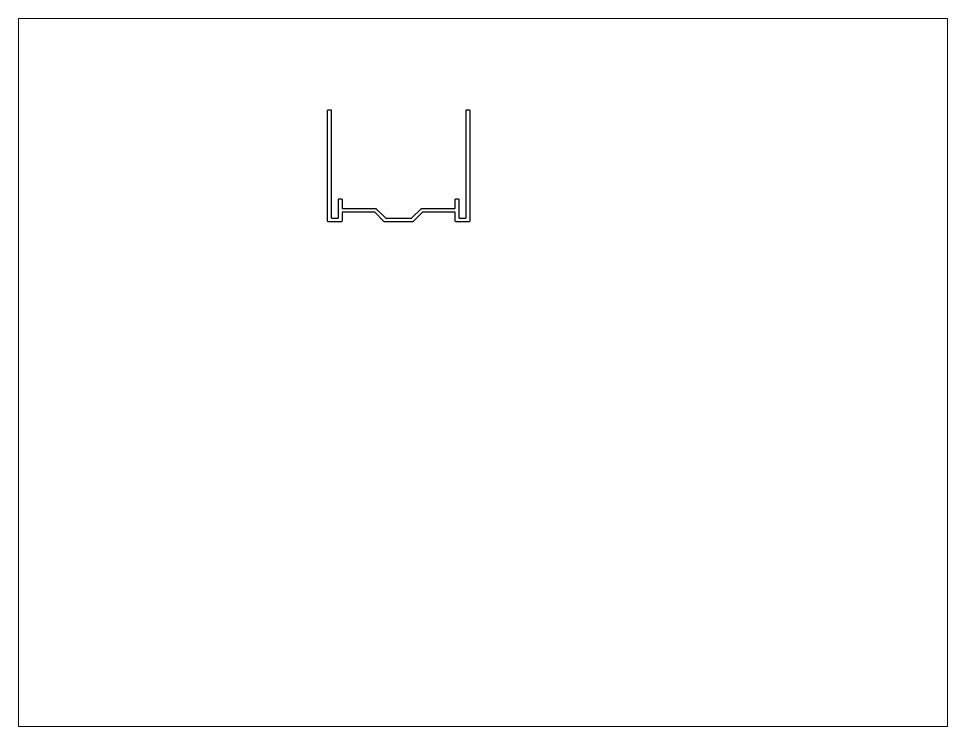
# Paper-space layout 'Layout1' of a CAD drawing. Extents: x 27 to 240, y 20 to 183.
# The model-space entities are those that its viewports show. They can reach past a viewport. Long polylines and large blocks are cut down to what shows.
import ezdxf

# ---------------------------------------------------------------- set-up
doc = ezdxf.new("R2010")
doc.units = 0
doc.header["$LTSCALE"] = 15
doc.layers.get('0').update_dxf_attribs({"linetype": 'CONTINUOUS'})

msp = doc.modelspace()

# ---------------------------------------------------------------- linework, layer by layer
at = {"ltscale": 0.05}
msp.add_lwpolyline([(161.35, 192.89), (155.48, 192.89), (149.6, 192.89, -0.198912), (149.39, 192.98), (145.56, 196.81, 0.198912), (145.35, 196.89), (132.28, 196.89, 0.414214), (131.98, 196.59), (131.98, 193.19, -0.414214), (131.68, 192.89), (126.28, 192.89, -0.414214), (125.98, 193.19), (125.98, 239.09, -0.414214), (126.28, 239.39), (127.18, 239.39, -0.414214), (127.48, 239.09), (127.48, 194.69, 0.414214), (127.78, 194.39), (130.18, 194.39, 0.414214), (130.48, 194.69), (130.48, 202.09, -0.414214), (130.78, 202.39), (131.68, 202.39, -0.414214), (131.98, 202.09), (131.98, 198.69, 0.414214), (132.28, 198.39), (145.97, 198.39, -0.198912), (146.19, 198.31), (150.01, 194.48, 0.198912), (150.22, 194.39), (155.48, 194.39), (160.73, 194.39, 0.198912), (160.94, 194.48), (164.77, 198.31, -0.198912), (164.98, 198.39), (178.68, 198.39, 0.414214), (178.98, 198.69), (178.98, 202.09, -0.414214), (179.28, 202.39), (180.18, 202.39, -0.414214), (180.48, 202.09), (180.48, 194.69, 0.414214), (180.78, 194.39), (183.18, 194.39, 0.414214), (183.48, 194.69), (183.48, 239.09, -0.414214), (183.78, 239.39), (184.68, 239.39, -0.414214), (184.98, 239.09), (184.98, 193.19, -0.414214), (184.68, 192.89), (179.28, 192.89, -0.414214), (178.98, 193.19), (178.98, 196.59, 0.414214), (178.68, 196.89), (165.6, 196.89, 0.198912), (165.39, 196.81), (161.56, 192.98, -0.198912)], format="xyb", close=True, dxfattribs=at)

psp = doc.layouts.get("Layout1")

# ---------------------------------------------------------------- viewports
at = {"layer": '0', "color": 0, "linetype": 'BYBLOCK', "ltscale": 0.05}
psp.add_viewport(center=(133.35, 101.6), size=(213.36, 162.56), view_center_point=(190.51, 130.3), view_height=293.8955, dxfattribs=at)

doc.saveas('drawing.dxf')
